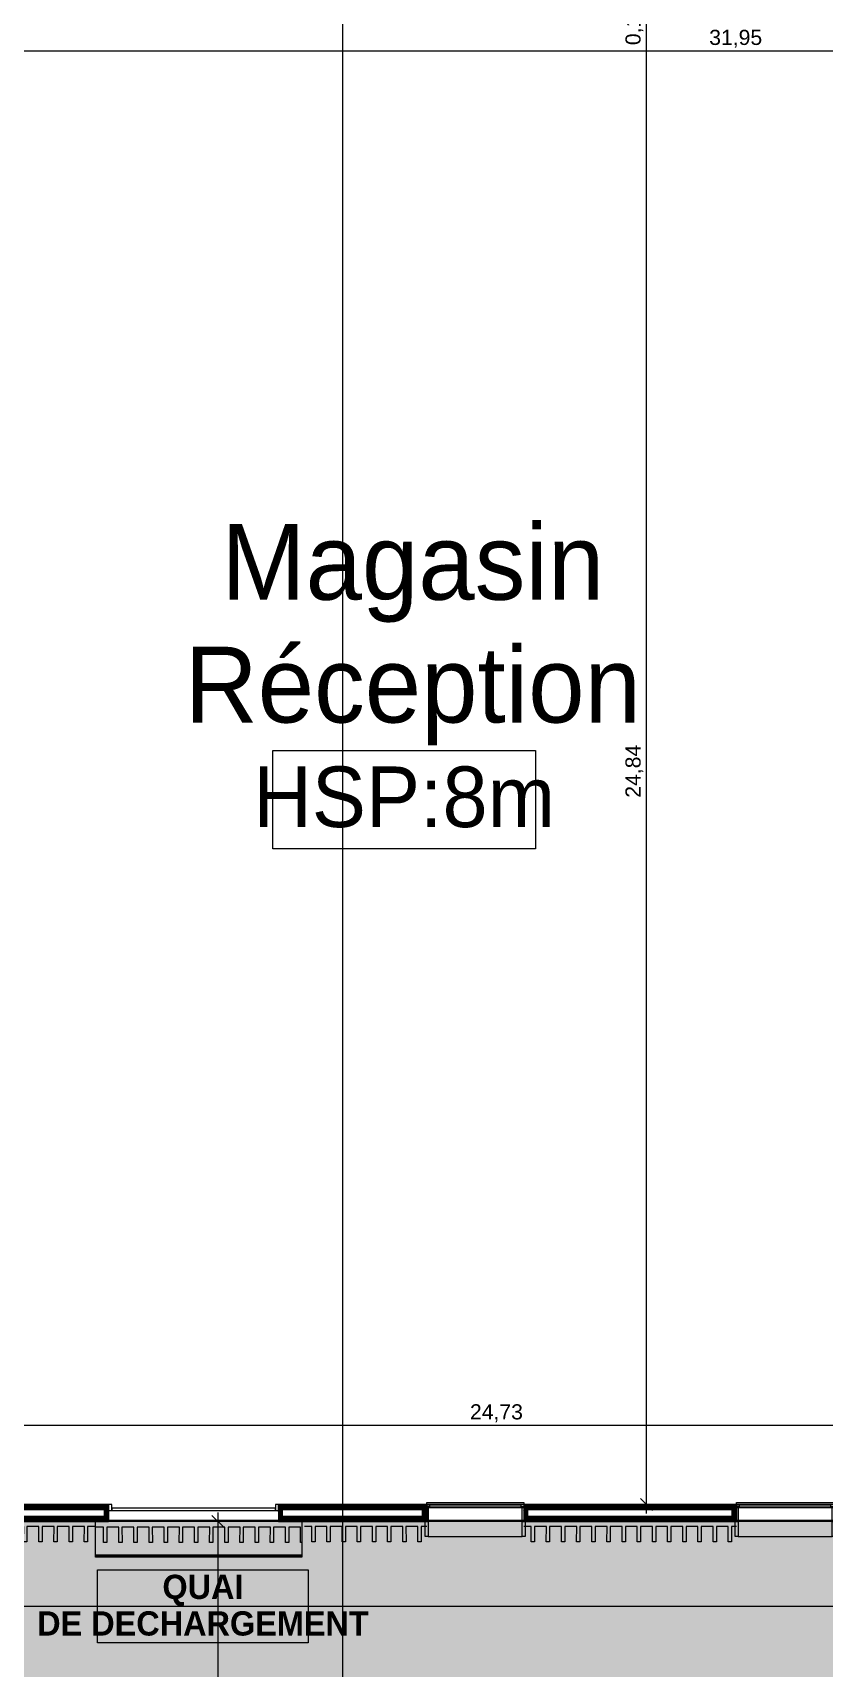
# Model space of a CAD drawing. Header units: millimetres. Extents: x -284281 to 1648660, y -821378 to -151356.
# Drawn here: x 167533 to 180588, y -261833 to -234850 of the extents above; entities that cross this region are included whole.
import ezdxf

# ---------------------------------------------------------------- set-up
doc = ezdxf.new("R2010")
doc.units = ezdxf.units.MM
doc.header["$MEASUREMENT"] = 0
doc.set_wipeout_variables(frame=1)
doc.linetypes.add('Traits', pattern=[282.222223, 141.111112, -141.111112])
doc.linetypes.add('Wipeout_Contour', pattern=[1000, 0, -1000])
for name, color, linetype in [('Cotations - 1_100', 7, 'Continuous'), ('Fenêtres ARCHICAD', 7, 'Continuous'), ('Hachure', 7, 'Continuous'), ('Marques - Coupes', 7, 'Continuous'), ('Nouveau_0', 7, 'Continuous'), ('Portes ARCHICAD', 7, 'Continuous'), ('Sols_ Dalles', 7, 'Continuous')]:
    doc.layers.add(name, color=color, linetype=linetype)
doc.styles.add('STYLE_GENERE_1', font='AGENCYR.TTF')
doc.styles.add('STYLE_GENERE_2', font='arial.ttf')
doc.styles.add('STYLE_GENERE_4', font='AGENCYB.TTF')
doc.dimstyles.new('STYLE_GENERE__1', dxfattribs={"dimtxt": 250, "dimasz": 190, "dimexe": 0.18, "dimexo": 0.0625, "dimgap": 0, "dimtad": 1, "dimtih": 1, "dimtoh": 1, "dimlfac": 0.001, "dimzin": 0, "dimdsep": 46, "dimtxsty": 'STYLE_GENERE_2', "dimblk": 'ARROWHEAD_6', "dimblk1": 'ARROWHEAD_6', "dimblk2": 'ARROWHEAD_6', "dimcen": 0.09, "dimse1": 1, "dimse2": 1, "dimclrd": 7, "dimclre": 7, "dimclrt": 7, "dimazin": 0, "dimtfac": 1, "dimtdec": 4, "dimtmove": 0, "dimatfit": 3, "dimfxl": 1, "dimtolj": 1, "dimtzin": 0, "dimarcsym": 0})
doc.dimstyles.new('STYLE_GENERE__2', dxfattribs={"dimtxt": 250, "dimasz": 190, "dimexe": 0.18, "dimexo": 0.0625, "dimgap": 0, "dimtad": 1, "dimlfac": 0.001, "dimzin": 0, "dimdsep": 46, "dimtxsty": 'STYLE_GENERE_2', "dimblk": 'ARROWHEAD_6', "dimblk1": 'ARROWHEAD_6', "dimblk2": 'ARROWHEAD_6', "dimcen": 0.09, "dimse1": 1, "dimse2": 1, "dimclrd": 7, "dimclre": 7, "dimclrt": 7, "dimazin": 0, "dimtfac": 1, "dimtdec": 4, "dimtmove": 0, "dimatfit": 3, "dimfxl": 1, "dimtolj": 1, "dimtzin": 0, "dimarcsym": 0})
pattern_1 = [(45, (0, 175), (-55.68466, 55.68466), [0, -52.5, 0, -78.75]), (110, (175, 175), (74.000794, 26.934086), [0, -38.5, 0, -66.5])]
pattern_2 = [(45, (0, 0), (-7.0710678, 7.0710678), [])]

# ---------------------------------------------------------------- blocks, each defined once
blk = doc.blocks.new('Fenêtre 25_2')
at = {"layer": 'Fenêtres ARCHICAD', "color": 7, "linetype": 'Continuous', "lineweight": 5}
for p, q in [((-775, 480), (-825, 480)), ((-825, 480), (-825, 230)), ((-775, 480), (775, 480)), ((-775, 230), (-775, 480)), ((825, 480), (775, 480)), ((775, 480), (775, 230)), ((825, 230), (825, 480)), ((-825, 230), (-775, 230)), ((-825, 230), (-800, 230)), ((-825, 230), (-800, 230)), ((-775, 230), (-800, 230)), ((-800, 230), (-800, 0)), ((-800, 215), (-800, 230)), ((-800, 215), (-800, 230)), ((-800, 145), (-800, 215)), ((-800, 145), (-800, 215)), ((-800, 145), (-800, 215)), ((-800, 145), (-800, 215)), ((-800, 0), (-775, 0)), ((-775, 0), (-775, 230)), ((800, 230), (775, 230)), ((775, 230), (775, 0)), ((775, 230), (825, 230)), ((775, 0), (800, 0)), ((800, 0), (800, 230)), ((800, 215), (800, 230)), ((800, 215), (800, 230)), ((800, 230), (825, 230)), ((800, 230), (825, 230)), ((800, 145), (800, 215)), ((800, 145), (800, 215)), ((800, 145), (800, 215)), ((800, 145), (800, 215)), ((-800, -20), (800, -20)), ((-800, -50), (-800, -83)), ((-800, -83), (800, -83)), ((800, -83), (800, -50))]:
    blk.add_line(p, q, dxfattribs=at)
at = {"layer": 'Fenêtres ARCHICAD', "color": 7, "linetype": 'Traits', "lineweight": 5}
blk.add_line((-800, -50), (800, -50), dxfattribs=at)
at = {"color": 254, "linetype": 'Wipeout_Contour', "lineweight": 0, "ltscale": 3003.33026}
blk.add_wipeout([(-750, 0), (-750, -50), (750, -50), (750, 0)], dxfattribs=at).dxf.layer = 'Fenêtres ARCHICAD'
at = {"layer": 'Fenêtres ARCHICAD', "color": 7, "linetype": 'Continuous', "lineweight": 5}
for p, q in [((-800, 35), (-800, 145)), ((-800, 35), (-800, 145)), ((-800, 35), (-800, 145)), ((-800, 35), (-800, 145)), ((-800, 0), (-800, 35)), ((-800, 0), (-800, 35)), ((-800, 0), (-750, 0)), ((-800, -35), (-800, 0)), ((-800, -35), (-800, 0)), ((-750, 0), (-750, -50)), ((-750, 0), (750, 0)), ((750, -50), (750, 0)), ((750, 0), (800, 0)), ((800, 35), (800, 145)), ((800, 35), (800, 145)), ((800, 35), (800, 145)), ((800, 35), (800, 145)), ((800, 0), (800, 35)), ((800, 0), (800, 35)), ((800, -35), (800, 0)), ((800, -35), (800, 0)), ((-800, -50), (-800, -35)), ((-800, -50), (-800, -35)), ((-750, -50), (-800, -50)), ((-750, -25), (750, -25)), ((750, -50), (-750, -50)), ((800, -50), (750, -50)), ((800, -50), (800, -35)), ((800, -50), (800, -35))]:
    blk.add_line(p, q, dxfattribs=at)
blk = doc.blocks.new('Porte garage coulissante verticale 25_2')
at = {"layer": 'Portes ARCHICAD', "color": 7, "linetype": 'Continuous', "lineweight": 5}
for p, q in [((-1400, 165), (-1400, 180)), ((-1400, 95), (-1400, 165)), ((-1400, 95), (-1400, 165)), ((-1400, 0), (-1400, 95)), ((-1400, 0), (-1400, 95)), ((-1350, 0), (-1400, 0)), ((-1400, 0), (-1400, -100)), ((-1400, -15), (-1400, 0)), ((-1400, -15), (-1400, 0)), ((-1400, -15), (-1400, 0)), ((-1400, -15), (-1400, 0)), ((1350, 0), (-1350, 0)), ((-1350, 0), (-1350, -40)), ((-1350, -100), (-1350, 0)), ((1350, -40), (1350, 0)), ((1400, 0), (1350, 0)), ((1350, 0), (1350, -100)), ((1400, 165), (1400, 180)), ((1400, 95), (1400, 165)), ((1400, 95), (1400, 165)), ((1400, 0), (1400, 95)), ((1400, 0), (1400, 95)), ((1400, -100), (1400, 0)), ((1400, -15), (1400, 0)), ((1400, -15), (1400, 0)), ((1400, -15), (1400, 0)), ((1400, -15), (1400, 0)), ((-1400, -85), (-1400, -15)), ((-1400, -85), (-1400, -15)), ((-1400, -100), (-1400, -85)), ((-1400, -100), (-1400, -85)), ((-1400, -100), (-1350, -100)), ((-1350, -40), (1350, -40)), ((1350, -100), (1400, -100)), ((1400, -85), (1400, -15)), ((1400, -85), (1400, -15)), ((1400, -100), (1400, -85)), ((1400, -100), (1400, -85))]:
    blk.add_line(p, q, dxfattribs=at)
blk = doc.blocks.new('Mur_13_1', base_point=(195375, -259411))
at = {"color": 254, "linetype": 'Wipeout_Contour', "lineweight": 0, "ltscale": 1231557.934565871}
blk.add_wipeout([(162876, -259396), (162876, -259411), (168785, -259411), (168785, -259396)], dxfattribs=at)
at = {"color": 254, "linetype": 'Wipeout_Contour', "lineweight": 0, "ltscale": 1246779.550837583}
blk.add_wipeout([(174031, -259396), (171585, -259396), (171585, -259411), (174031, -259411)], dxfattribs=at)
at = {"color": 254, "linetype": 'Wipeout_Contour', "lineweight": 0, "ltscale": 1257031.139205151}
blk.add_wipeout([(175631, -259396), (175631, -259411), (179141, -259411), (179141, -259396)], dxfattribs=at)
at = {"linetype": 'Continuous', "lineweight": 5, "true_color": 0x5f5f5f}
h = blk.add_hatch(dxfattribs=at)
h.set_pattern_fill('ENDUIT_0001', color=251, style=0, pattern_type=2)
h.set_pattern_definition(pattern_1)
h.paths.add_polyline_path([(162876, -259396), (162876, -259411), (168785, -259411), (168785, -259396)])
h = blk.add_hatch(dxfattribs=at)
h.set_pattern_fill('ENDUIT_0001', color=251, style=0, pattern_type=2)
h.set_pattern_definition(pattern_1)
h.paths.add_polyline_path([(174031, -259396), (171585, -259396), (171585, -259411), (174031, -259411)])
h = blk.add_hatch(dxfattribs=at)
h.set_pattern_fill('ENDUIT_0001', color=251, style=0, pattern_type=2)
h.set_pattern_definition(pattern_1)
h.paths.add_polyline_path([(175631, -259396), (175631, -259411), (179141, -259411), (179141, -259396)])
at = {"color": 254, "linetype": 'Wipeout_Contour', "lineweight": 0, "ltscale": 1231451.001351217}
blk.add_wipeout([(162946, -259396), (168785, -259396), (168715, -259326), (162946, -259326)], dxfattribs=at)
at = {"color": 254, "linetype": 'Wipeout_Contour', "lineweight": 0, "ltscale": 1246637.706917861}
blk.add_wipeout([(171585, -259396), (174031, -259396), (173961, -259326), (171655, -259326)], dxfattribs=at)
at = {"color": 254, "linetype": 'Wipeout_Contour', "lineweight": 0, "ltscale": 1256890.295506368}
blk.add_wipeout([(175631, -259396), (179141, -259396), (179071, -259326), (175701, -259326)], dxfattribs=at)
at = {"linetype": 'Continuous', "lineweight": 5, "true_color": 0x5f5f5f}
h = blk.add_hatch(dxfattribs=at)
h.set_pattern_fill('BRIQUES_TERRE_CUITE__INT_97', color=251, style=0, pattern_type=2)
h.set_pattern_definition(pattern_2)
h.paths.add_polyline_path([(162946, -259396), (168785, -259396), (168715, -259326), (162946, -259326)])
h = blk.add_hatch(dxfattribs=at)
h.set_pattern_fill('BRIQUES_TERRE_CUITE__INT_97', color=251, style=0, pattern_type=2)
h.set_pattern_definition(pattern_2)
h.paths.add_polyline_path([(171585, -259396), (174031, -259396), (173961, -259326), (171655, -259326)])
h = blk.add_hatch(dxfattribs=at)
h.set_pattern_fill('BRIQUES_TERRE_CUITE__INT_97', color=251, style=0, pattern_type=2)
h.set_pattern_definition(pattern_2)
h.paths.add_polyline_path([(175631, -259396), (179141, -259396), (179071, -259326), (175701, -259326)])
at = {"color": 254, "linetype": 'Wipeout_Contour', "lineweight": 0, "ltscale": 1231226.633789323}
blk.add_wipeout([(163056, -259216), (163056, -259326), (168715, -259326), (168715, -259216)], dxfattribs=at)
at = {"color": 254, "linetype": 'Wipeout_Contour', "lineweight": 0, "ltscale": 1246337.766211323}
blk.add_wipeout([(171655, -259326), (173961, -259326), (173961, -259216), (171655, -259216)], dxfattribs=at)
at = {"color": 254, "linetype": 'Wipeout_Contour', "lineweight": 0, "ltscale": 1256592.644834051}
blk.add_wipeout([(175701, -259216), (175701, -259326), (179071, -259326), (179071, -259216)], dxfattribs=at)
at = {"color": 254, "linetype": 'Wipeout_Contour', "lineweight": 0, "ltscale": 1230947.173164902}
blk.add_wipeout([(163141, -259146), (168785, -259146), (168785, -259131), (163141, -259131)], dxfattribs=at)
at = {"color": 254, "linetype": 'Wipeout_Contour', "lineweight": 0, "ltscale": 1245897.517341471}
blk.add_wipeout([(174031, -259131), (171585, -259131), (171585, -259146), (174031, -259146)], dxfattribs=at)
at = {"color": 254, "linetype": 'Wipeout_Contour', "lineweight": 0, "ltscale": 1256156.29921062}
blk.add_wipeout([(175631, -259131), (175631, -259146), (179141, -259146), (179141, -259131)], dxfattribs=at)
at = {"linetype": 'Continuous', "lineweight": 5, "true_color": 0x5f5f5f}
h = blk.add_hatch(dxfattribs=at)
h.set_pattern_fill('ENDUIT_0001', color=251, style=0, pattern_type=2)
h.set_pattern_definition(pattern_1)
h.paths.add_polyline_path([(163141, -259146), (168785, -259146), (168785, -259131), (163141, -259131)])
h = blk.add_hatch(dxfattribs=at)
h.set_pattern_fill('ENDUIT_0001', color=251, style=0, pattern_type=2)
h.set_pattern_definition(pattern_1)
h.paths.add_polyline_path([(174031, -259131), (171585, -259131), (171585, -259146), (174031, -259146)])
h = blk.add_hatch(dxfattribs=at)
h.set_pattern_fill('ENDUIT_0001', color=251, style=0, pattern_type=2)
h.set_pattern_definition(pattern_1)
h.paths.add_polyline_path([(175631, -259131), (175631, -259146), (179141, -259146), (179141, -259131)])
at = {"color": 254, "linetype": 'Wipeout_Contour', "lineweight": 0, "ltscale": 1231074.354789256}
blk.add_wipeout([(163126, -259146), (163126, -259216), (168785, -259216), (168785, -259146)], dxfattribs=at)
at = {"color": 254, "linetype": 'Wipeout_Contour', "lineweight": 0, "ltscale": 1246038.959184866}
blk.add_wipeout([(171585, -259216), (174031, -259216), (174031, -259146), (171585, -259146)], dxfattribs=at)
at = {"color": 254, "linetype": 'Wipeout_Contour', "lineweight": 0, "ltscale": 1256296.586713704}
blk.add_wipeout([(175631, -259146), (175631, -259216), (179141, -259216), (179141, -259146)], dxfattribs=at)
at = {"linetype": 'Continuous', "lineweight": 5, "true_color": 0x5f5f5f}
h = blk.add_hatch(dxfattribs=at)
h.set_pattern_fill('BRIQUES_TERRE_CUITE__INT_97', color=251, style=0, pattern_type=2)
h.set_pattern_definition(pattern_2)
h.paths.add_polyline_path([(163126, -259146), (163126, -259216), (168785, -259216), (168785, -259146)])
h = blk.add_hatch(dxfattribs=at)
h.set_pattern_fill('BRIQUES_TERRE_CUITE__INT_97', color=251, style=0, pattern_type=2)
h.set_pattern_definition(pattern_2)
h.paths.add_polyline_path([(171585, -259216), (174031, -259216), (174031, -259146), (171585, -259146)])
h = blk.add_hatch(dxfattribs=at)
h.set_pattern_fill('BRIQUES_TERRE_CUITE__INT_97', color=251, style=0, pattern_type=2)
h.set_pattern_definition(pattern_2)
h.paths.add_polyline_path([(175631, -259146), (175631, -259216), (179141, -259216), (179141, -259146)])
at = {"color": 254, "linetype": 'Wipeout_Contour', "lineweight": 0, "ltscale": 1237461.782147971}
blk.add_wipeout([(168715, -259326), (168785, -259396), (168785, -259216), (168715, -259216)], dxfattribs=at)
at = {"color": 254, "linetype": 'Wipeout_Contour', "lineweight": 0, "ltscale": 1243761.036108202}
blk.add_wipeout([(171655, -259326), (171655, -259216), (171585, -259216), (171585, -259396)], dxfattribs=at)
at = {"color": 254, "linetype": 'Wipeout_Contour', "lineweight": 0, "ltscale": 1249031.088895151}
blk.add_wipeout([(173961, -259326), (174031, -259396), (174031, -259216), (173961, -259216)], dxfattribs=at)
at = {"color": 254, "linetype": 'Wipeout_Contour', "lineweight": 0, "ltscale": 1252765.603065271}
blk.add_wipeout([(175701, -259326), (175701, -259216), (175631, -259216), (175631, -259396)], dxfattribs=at)
at = {"color": 254, "linetype": 'Wipeout_Contour', "lineweight": 0, "ltscale": 1260535.63751635}
blk.add_wipeout([(179071, -259326), (179141, -259396), (179141, -259216), (179071, -259216)], dxfattribs=at)
at = {"linetype": 'Continuous', "lineweight": 5, "true_color": 0x5f5f5f}
h = blk.add_hatch(dxfattribs=at)
h.set_pattern_fill('BRIQUES_TERRE_CUITE__INT_97', color=251, style=0, pattern_type=2)
h.set_pattern_definition(pattern_2)
h.paths.add_polyline_path([(168715, -259326), (168785, -259396), (168785, -259216), (168715, -259216)])
h = blk.add_hatch(dxfattribs=at)
h.set_pattern_fill('BRIQUES_TERRE_CUITE__INT_97', color=251, style=0, pattern_type=2)
h.set_pattern_definition(pattern_2)
h.paths.add_polyline_path([(171655, -259326), (171655, -259216), (171585, -259216), (171585, -259396)])
h = blk.add_hatch(dxfattribs=at)
h.set_pattern_fill('BRIQUES_TERRE_CUITE__INT_97', color=251, style=0, pattern_type=2)
h.set_pattern_definition(pattern_2)
h.paths.add_polyline_path([(173961, -259326), (174031, -259396), (174031, -259216), (173961, -259216)])
h = blk.add_hatch(dxfattribs=at)
h.set_pattern_fill('BRIQUES_TERRE_CUITE__INT_97', color=251, style=0, pattern_type=2)
h.set_pattern_definition(pattern_2)
h.paths.add_polyline_path([(175701, -259326), (175701, -259216), (175631, -259216), (175631, -259396)])
h = blk.add_hatch(dxfattribs=at)
h.set_pattern_fill('BRIQUES_TERRE_CUITE__INT_97', color=251, style=0, pattern_type=2)
h.set_pattern_definition(pattern_2)
h.paths.add_polyline_path([(179071, -259326), (179141, -259396), (179141, -259216), (179071, -259216)])
at = {"color": 7, "linetype": 'Continuous', "lineweight": 5}
for p, q in [((168785, -259146), (163126, -259146)), ((163126, -259216), (168715, -259216)), ((168715, -259326), (168715, -259216)), ((168785, -259131), (168785, -259146)), ((168785, -259146), (168785, -259216)), ((168785, -259216), (168785, -259231)), ((168785, -259216), (168785, -259231)), ((168785, -259231), (168785, -259326)), ((168785, -259231), (168785, -259326)), ((171585, -259131), (171585, -259146)), ((174031, -259146), (171585, -259146)), ((171585, -259146), (171585, -259216)), ((171585, -259216), (171585, -259231)), ((171585, -259216), (171585, -259231)), ((171585, -259231), (171585, -259326)), ((171585, -259231), (171585, -259326)), ((171655, -259216), (173961, -259216)), ((171655, -259326), (171655, -259216)), ((173961, -259326), (173961, -259216)), ((174031, -259131), (174031, -259146)), ((174031, -259146), (174031, -259181)), ((174031, -259181), (174031, -259216)), ((174031, -259216), (174031, -259326)), ((174031, -259216), (174031, -259326)), ((175631, -259131), (175631, -259146)), ((179141, -259146), (175631, -259146)), ((175631, -259146), (175631, -259181)), ((175631, -259181), (175631, -259216)), ((175631, -259216), (175631, -259326)), ((175631, -259216), (175631, -259326)), ((175701, -259216), (179071, -259216)), ((175701, -259326), (175701, -259216)), ((179071, -259326), (179071, -259216)), ((179141, -259131), (179141, -259146)), ((179141, -259146), (179141, -259181)), ((179141, -259181), (179141, -259216)), ((179141, -259216), (179141, -259326)), ((179141, -259216), (179141, -259326)), ((162946, -259396), (168785, -259396)), ((163056, -259326), (168715, -259326)), ((168785, -259326), (168785, -259396)), ((168785, -259326), (168785, -259396)), ((168785, -259396), (168785, -259411)), ((171585, -259326), (171585, -259396)), ((171585, -259326), (171585, -259396)), ((171585, -259396), (174031, -259396)), ((171585, -259396), (171585, -259411)), ((171655, -259326), (173961, -259326)), ((174006, -259411), (174031, -259411)), ((174031, -259326), (174031, -259396)), ((174031, -259326), (174031, -259396)), ((174031, -259396), (174031, -259411)), ((175631, -259326), (175631, -259396)), ((175631, -259326), (175631, -259396)), ((175631, -259396), (179141, -259396)), ((175631, -259396), (175631, -259411)), ((175631, -259411), (175656, -259411)), ((175701, -259326), (179071, -259326)), ((179116, -259411), (179141, -259411)), ((179141, -259326), (179141, -259396)), ((179141, -259326), (179141, -259396)), ((179141, -259396), (179141, -259411))]:
    blk.add_line(p, q, dxfattribs=at)
at = {"color": 7, "linetype": 'Continuous', "lineweight": 5, "flags": 128}
for points in [[(168785, -259131), (163141, -259131)], [(174031, -259131), (171585, -259131)], [(179141, -259131), (175631, -259131)], [(162861, -259411), (168785, -259411)], [(171585, -259411), (174031, -259411)], [(175631, -259411), (179141, -259411)]]:
    blk.add_lwpolyline(points, dxfattribs=at)
at = {"layer": 'Portes ARCHICAD', "color": 7, "linetype": 'Continuous', "lineweight": 5, "zscale": 1000, "rotation": 179.9999999999997}
blk.add_blockref('Porte garage coulissante verticale 25_2', (170185, -259231), dxfattribs=at)
at = {"layer": 'Fenêtres ARCHICAD', "color": 7, "linetype": 'Continuous', "lineweight": 5, "xscale": -1, "zscale": 1000, "rotation": 179.9999999999997}
for p in [(174831, -259181), (179941, -259181)]:
    blk.add_blockref('Fenêtre 25_2', p, dxfattribs=at)
blk = doc.blocks.new('Loading-Equipment_Dock-shelters_NORSUD_Retractible-Gate')
at = {"color": 251, "linetype": 'Continuous', "lineweight": 5, "true_color": 0x5f5f5f, "flags": 128}
for points in [[(-1636.016, -30.00005), (-1635, -30.00005), (1635, -30.00005), (1636.016, -30.00005), (1641.756, -30.00005), (1647.626, -30.00005), (1653.553, -30.00005), (1659.454, -30.00005), (1665.239, -30.00005), (1670.814, -30.00005), (1676.084, -30.00005), (1680.962, -30.00005), (1685.37, -30.00005), (1689.244, -30.00005), (1692.538, -30.00005), (1695.224, -30.00005), (1697.296, -30.00005), (1698.762, -30.00005), (1699.648, -30.00005), (1700, -30.00005), (1699.992, 0), (1699.648, 0), (1698.762, 0), (1697.296, 0), (1695.224, 0), (1692.538, 0), (1689.244, 0), (1685.37, 0), (1680.962, 0), (1676.084, 0), (1670.814, 0), (1665.239, 0), (1659.454, 0), (1653.553, 0), (1647.626, 0), (1641.756, 0), (1636.016, 0), (1635, 0), (-1635, 0), (-1636.016, 0), (-1641.756, 0), (-1647.626, 0), (-1653.553, 0), (-1659.454, 0), (-1665.24, 0), (-1670.814, 0), (-1676.084, 0), (-1680.962, 0), (-1685.37, 0), (-1689.244, 0), (-1692.538, 0), (-1695.224, 0), (-1697.296, 0), (-1698.762, 0), (-1699.648, 0), (-1700, 0), (-1699.992, -30.00005), (-1699.648, -30.00005), (-1698.762, -30.00005), (-1697.296, -30.00005), (-1695.224, -30.00005), (-1692.538, -30.00005), (-1689.244, -30.00005), (-1685.37, -30.00005), (-1680.962, -30.00005), (-1676.084, -30.00005), (-1670.814, -30.00005), (-1665.24, -30.00005), (-1659.454, -30.00005), (-1653.553, -30.00005), (-1647.626, -30.00005), (-1641.756, -30.00005)], [(-1700, -596.3749), (1700, -596.3749), (1700, -33.00335), (-1700, -33.00335)]]:
    blk.add_lwpolyline(points, close=True, dxfattribs=at)
blk = doc.blocks.new('Tôle profilée 25_37')
at = {"color": 7, "linetype": 'Continuous', "lineweight": 5}
for p, q in [((0, 3510.3), (0, 3426.5)), ((-250, 3427.5), (-250, 3400)), ((0, 3426.5), (-250, 3427.5)), ((-250, 3400), (-250, 3372.5)), ((-250, 3372.5), (0, 3373.5)), ((0, 3373.5), (0, 3176.5)), ((-250, 3177.5), (-250, 3150)), ((0, 3176.5), (-250, 3177.5)), ((-250, 3150), (-250, 3122.5)), ((-250, 3122.5), (0, 3123.5)), ((0, 3123.5), (0, 2926.5)), ((-250, 2927.5), (-250, 2900)), ((0, 2926.5), (-250, 2927.5)), ((-250, 2900), (-250, 2872.5)), ((-250, 2872.5), (0, 2873.5)), ((0, 2873.5), (0, 2676.5)), ((-250, 2677.5), (-250, 2650)), ((0, 2676.5), (-250, 2677.5)), ((-250, 2650), (-250, 2622.5)), ((-250, 2622.5), (0, 2623.5)), ((0, 2623.5), (0, 2426.5)), ((-250, 2427.5), (-250, 2400)), ((0, 2426.5), (-250, 2427.5)), ((-250, 2400), (-250, 2372.5)), ((-250, 2372.5), (0, 2373.5)), ((-250, 2177.5), (-250, 2150)), ((0, 2176.5), (-250, 2177.5)), ((0, 2373.5), (0, 2176.5)), ((-250, 2150), (-250, 2122.5)), ((-250, 2122.5), (0, 2123.5)), ((-250, 1927.5), (-250, 1900)), ((0, 1926.5), (-250, 1927.5)), ((-250, 1900), (-250, 1872.5)), ((0, 2123.5), (0, 1926.5)), ((-250, 1872.5), (0, 1873.5)), ((-250, 1677.5), (-250, 1650)), ((0, 1676.5), (-250, 1677.5)), ((-250, 1650), (-250, 1622.5)), ((-250, 1622.5), (0, 1623.5)), ((0, 1873.5), (0, 1676.5)), ((0, 1623.5), (0, 1426.5)), ((-250, 1427.5), (-250, 1400)), ((0, 1426.5), (-250, 1427.5)), ((-250, 1400), (-250, 1372.5)), ((-250, 1372.5), (0, 1373.5)), ((0, 1373.5), (0, 1176.5)), ((-250, 1177.5), (-250, 1150)), ((0, 1176.5), (-250, 1177.5)), ((-250, 1150), (-250, 1122.5)), ((-250, 1122.5), (0, 1123.5)), ((0, 1123.5), (0, 926.5)), ((-250, 927.5), (-250, 900)), ((0, 926.5), (-250, 927.5)), ((-250, 900), (-250, 872.5)), ((-250, 872.5), (0, 873.5)), ((0, 873.5), (0, 676.5)), ((-250, 677.5), (-250, 650)), ((0, 676.5), (-250, 677.5)), ((-250, 650), (-250, 622.5)), ((-250, 622.5), (0, 623.5)), ((0, 623.5), (0, 426.5)), ((-250, 427.5), (-250, 400)), ((0, 426.5), (-250, 427.5)), ((-250, 400), (-250, 372.5)), ((-250, 372.5), (0, 373.5)), ((0, 373.5), (0, 176.5)), ((-250, 177.5), (-250, 150)), ((0, 176.5), (-250, 177.5)), ((-250, 150), (-250, 122.5)), ((-250, 122.5), (0, 123.5)), ((0, 123.5), (0, 0))]:
    blk.add_line(p, q, dxfattribs=at)
blk = doc.blocks.new('Tôle profilée 25_44')
at = {"color": 7, "linetype": 'Continuous', "lineweight": 5}
for p, q in [((-250, 3401.4), (-250, 3400)), ((-250, 3400), (-250, 3372.5)), ((-250, 3372.5), (0, 3373.5)), ((0, 3373.5), (0, 3176.5)), ((-250, 3177.5), (-250, 3150)), ((0, 3176.5), (-250, 3177.5)), ((-250, 3150), (-250, 3122.5)), ((-250, 3122.5), (0, 3123.5)), ((0, 3123.5), (0, 2926.5)), ((-250, 2927.5), (-250, 2900)), ((0, 2926.5), (-250, 2927.5)), ((-250, 2900), (-250, 2872.5)), ((-250, 2872.5), (0, 2873.5)), ((0, 2873.5), (0, 2676.5)), ((-250, 2677.5), (-250, 2650)), ((0, 2676.5), (-250, 2677.5)), ((-250, 2650), (-250, 2622.5)), ((-250, 2622.5), (0, 2623.5)), ((0, 2623.5), (0, 2426.5)), ((-250, 2427.5), (-250, 2400)), ((0, 2426.5), (-250, 2427.5)), ((-250, 2400), (-250, 2372.5)), ((-250, 2372.5), (0, 2373.5)), ((-250, 2177.5), (-250, 2150)), ((0, 2176.5), (-250, 2177.5)), ((0, 2373.5), (0, 2176.5)), ((-250, 2150), (-250, 2122.5)), ((-250, 2122.5), (0, 2123.5)), ((-250, 1927.5), (-250, 1900)), ((0, 1926.5), (-250, 1927.5)), ((-250, 1900), (-250, 1872.5)), ((0, 2123.5), (0, 1926.5)), ((-250, 1872.5), (0, 1873.5)), ((-250, 1677.5), (-250, 1650)), ((0, 1676.5), (-250, 1677.5)), ((-250, 1650), (-250, 1622.5)), ((-250, 1622.5), (0, 1623.5)), ((0, 1873.5), (0, 1676.5)), ((0, 1623.5), (0, 1426.5)), ((-250, 1427.5), (-250, 1400)), ((0, 1426.5), (-250, 1427.5)), ((-250, 1400), (-250, 1372.5)), ((-250, 1372.5), (0, 1373.5)), ((0, 1373.5), (0, 1176.5)), ((-250, 1177.5), (-250, 1150)), ((0, 1176.5), (-250, 1177.5)), ((-250, 1150), (-250, 1122.5)), ((-250, 1122.5), (0, 1123.5)), ((0, 1123.5), (0, 926.5)), ((-250, 927.5), (-250, 900)), ((0, 926.5), (-250, 927.5)), ((-250, 900), (-250, 872.5)), ((-250, 872.5), (0, 873.5)), ((0, 873.5), (0, 676.5)), ((-250, 677.5), (-250, 650)), ((0, 676.5), (-250, 677.5)), ((-250, 650), (-250, 622.5)), ((-250, 622.5), (0, 623.5)), ((0, 623.5), (0, 426.5)), ((-250, 427.5), (-250, 400)), ((0, 426.5), (-250, 427.5)), ((-250, 400), (-250, 372.5)), ((-250, 372.5), (0, 373.5)), ((0, 373.5), (0, 176.5)), ((-250, 177.5), (-250, 150)), ((0, 176.5), (-250, 177.5)), ((-250, 150), (-250, 122.5)), ((-250, 122.5), (0, 123.5)), ((0, 123.5), (0, 0))]:
    blk.add_line(p, q, dxfattribs=at)
blk = doc.blocks.new('Tôle profilée 25_51')
at = {"color": 7, "linetype": 'Continuous', "lineweight": 5}
for p, q in [((-250, 5677.5), (-250, 5650)), ((0, 5676.5), (-250, 5677.5)), ((0, 5808.8), (0, 5676.5)), ((-250, 5650), (-250, 5622.5)), ((-250, 5622.5), (0, 5623.5)), ((-250, 5427.5), (-250, 5400)), ((0, 5426.5), (-250, 5427.5)), ((-250, 5400), (-250, 5372.5)), ((0, 5623.5), (0, 5426.5)), ((-250, 5372.5), (0, 5373.5)), ((-250, 5177.5), (-250, 5150)), ((0, 5176.5), (-250, 5177.5)), ((-250, 5150), (-250, 5122.5)), ((0, 5373.5), (0, 5176.5)), ((-250, 5122.5), (0, 5123.5)), ((-250, 4927.5), (-250, 4900)), ((0, 4926.5), (-250, 4927.5)), ((-250, 4900), (-250, 4872.5)), ((-250, 4872.5), (0, 4873.5)), ((0, 5123.5), (0, 4926.5)), ((0, 4873.5), (0, 4676.5)), ((-250, 4677.5), (-250, 4650)), ((0, 4676.5), (-250, 4677.5)), ((-250, 4650), (-250, 4622.5)), ((-250, 4622.5), (0, 4623.5)), ((0, 4623.5), (0, 4426.5)), ((-250, 4427.5), (-250, 4400)), ((0, 4426.5), (-250, 4427.5)), ((-250, 4400), (-250, 4372.5)), ((-250, 4372.5), (0, 4373.5)), ((0, 4373.5), (0, 4176.5)), ((-250, 4177.5), (-250, 4150)), ((0, 4176.5), (-250, 4177.5)), ((-250, 4150), (-250, 4122.5)), ((-250, 4122.5), (0, 4123.5)), ((0, 4123.5), (0, 3926.5)), ((-250, 3927.5), (-250, 3900)), ((0, 3926.5), (-250, 3927.5)), ((-250, 3900), (-250, 3872.5)), ((-250, 3872.5), (0, 3873.5)), ((0, 3873.5), (0, 3676.5)), ((-250, 3677.5), (-250, 3650)), ((0, 3676.5), (-250, 3677.5)), ((-250, 3650), (-250, 3622.5)), ((-250, 3622.5), (0, 3623.5)), ((0, 3623.5), (0, 3426.5)), ((-250, 3427.5), (-250, 3400)), ((0, 3426.5), (-250, 3427.5)), ((-250, 3400), (-250, 3372.5)), ((-250, 3372.5), (0, 3373.5)), ((0, 3373.5), (0, 3176.5)), ((-250, 3177.5), (-250, 3150)), ((0, 3176.5), (-250, 3177.5)), ((-250, 3150), (-250, 3122.5)), ((-250, 3122.5), (0, 3123.5)), ((0, 3123.5), (0, 2926.5)), ((-250, 2927.5), (-250, 2900)), ((0, 2926.5), (-250, 2927.5)), ((-250, 2900), (-250, 2872.5)), ((-250, 2872.5), (0, 2873.5)), ((0, 2873.5), (0, 2676.5)), ((-250, 2677.5), (-250, 2650)), ((0, 2676.5), (-250, 2677.5)), ((-250, 2650), (-250, 2622.5)), ((-250, 2622.5), (0, 2623.5)), ((0, 2623.5), (0, 2426.5)), ((-250, 2427.5), (-250, 2400)), ((0, 2426.5), (-250, 2427.5)), ((-250, 2400), (-250, 2372.5)), ((-250, 2372.5), (0, 2373.5)), ((-250, 2177.5), (-250, 2150)), ((0, 2176.5), (-250, 2177.5)), ((0, 2373.5), (0, 2176.5)), ((-250, 2150), (-250, 2122.5)), ((-250, 2122.5), (0, 2123.5)), ((-250, 1927.5), (-250, 1900)), ((0, 1926.5), (-250, 1927.5)), ((-250, 1900), (-250, 1872.5)), ((0, 2123.5), (0, 1926.5)), ((-250, 1872.5), (0, 1873.5)), ((-250, 1677.5), (-250, 1650)), ((0, 1676.5), (-250, 1677.5)), ((-250, 1650), (-250, 1622.5)), ((-250, 1622.5), (0, 1623.5)), ((0, 1873.5), (0, 1676.5)), ((0, 1623.5), (0, 1426.5)), ((-250, 1427.5), (-250, 1400)), ((0, 1426.5), (-250, 1427.5)), ((-250, 1400), (-250, 1372.5)), ((-250, 1372.5), (0, 1373.5)), ((0, 1373.5), (0, 1176.5)), ((-250, 1177.5), (-250, 1150)), ((0, 1176.5), (-250, 1177.5)), ((-250, 1150), (-250, 1122.5)), ((-250, 1122.5), (0, 1123.5)), ((0, 1123.5), (0, 926.5)), ((-250, 927.5), (-250, 900)), ((0, 926.5), (-250, 927.5)), ((-250, 900), (-250, 872.5)), ((-250, 872.5), (0, 873.5)), ((0, 873.5), (0, 676.5)), ((-250, 677.5), (-250, 650)), ((0, 676.5), (-250, 677.5)), ((-250, 650), (-250, 622.5)), ((-250, 622.5), (0, 623.5)), ((0, 623.5), (0, 426.5)), ((-250, 427.5), (-250, 400)), ((0, 426.5), (-250, 427.5)), ((-250, 400), (-250, 372.5)), ((-250, 372.5), (0, 373.5)), ((0, 373.5), (0, 176.5)), ((-250, 177.5), (-250, 150)), ((0, 176.5), (-250, 177.5)), ((-250, 150), (-250, 122.5)), ((-250, 122.5), (0, 123.5)), ((0, 123.5), (0, 0))]:
    blk.add_line(p, q, dxfattribs=at)
blk = doc.blocks.new('Tôle profilée 25_59')
at = {"color": 7, "linetype": 'Continuous', "lineweight": 5}
for p, q in [((-250, 1927.5), (-250, 1900)), ((0, 1926.5), (-250, 1927.5)), ((-250, 1900), (-250, 1872.5)), ((0, 2018.4), (0, 1926.5)), ((-250, 1872.5), (0, 1873.5)), ((-250, 1677.5), (-250, 1650)), ((0, 1676.5), (-250, 1677.5)), ((-250, 1650), (-250, 1622.5)), ((-250, 1622.5), (0, 1623.5)), ((0, 1873.5), (0, 1676.5)), ((0, 1623.5), (0, 1426.5)), ((-250, 1427.5), (-250, 1400)), ((0, 1426.5), (-250, 1427.5)), ((-250, 1400), (-250, 1372.5)), ((-250, 1372.5), (0, 1373.5)), ((0, 1373.5), (0, 1176.5)), ((-250, 1177.5), (-250, 1150)), ((0, 1176.5), (-250, 1177.5)), ((-250, 1150), (-250, 1122.5)), ((-250, 1122.5), (0, 1123.5)), ((0, 1123.5), (0, 926.5)), ((-250, 927.5), (-250, 900)), ((0, 926.5), (-250, 927.5)), ((-250, 900), (-250, 872.5)), ((-250, 872.5), (0, 873.5)), ((0, 873.5), (0, 676.5)), ((-250, 677.5), (-250, 650)), ((0, 676.5), (-250, 677.5)), ((-250, 650), (-250, 622.5)), ((-250, 622.5), (0, 623.5)), ((0, 623.5), (0, 426.5)), ((-250, 427.5), (-250, 400)), ((0, 426.5), (-250, 427.5)), ((-250, 400), (-250, 372.5)), ((-250, 372.5), (0, 373.5)), ((0, 373.5), (0, 176.5)), ((-250, 177.5), (-250, 150)), ((0, 176.5), (-250, 177.5)), ((-250, 150), (-250, 122.5)), ((-250, 122.5), (0, 123.5)), ((0, 123.5), (0, 0))]:
    blk.add_line(p, q, dxfattribs=at)
blk = doc.blocks.new('*D502')
at = {"layer": 'Cotations - 1_100', "color": 7, "linetype": 'Continuous', "lineweight": 5, "transparency": 16777216}
for p, q in [((163141, -235337), (163141, -234962)), ((195095, -235337), (195095, -234962)), ((162991, -235149), (163141, -235149)), ((163241, -235049), (163041, -235249)), ((163141, -235149), (195095, -235149)), ((194995, -235249), (195195, -235049)), ((195095, -235149), (195245, -235149))]:
    blk.add_line(p, q, dxfattribs=at)
at = {"layer": 'Cotations - 1_100', "color": 7, "lineweight": 5, "transparency": 16777216, "insert": (178690, -235099), "char_height": 250, "attachment_point": 7, "style": 'STYLE_GENERE_2'}
blk.add_mtext('\\A1;{\\pql;\\fArial|b0|i0|c0|p38;31,95}', dxfattribs=at)
blk = doc.blocks.new('ARROWHEAD_6')
at = {"color": 0, "linetype": 'Continuous', "lineweight": 0}
for p, q in [((0, 0), (-1, 0)), ((-0.5, -0.5), (0.5, 0.5))]:
    blk.add_line(p, q, dxfattribs=at)
blk = doc.blocks.new('*D549')
at = {"layer": 'Cotations - 1_100', "color": 7, "linetype": 'Continuous', "lineweight": 5, "transparency": 16777216}
for p, q in [((170589, -259411), (170589, -259261)), ((170776, -259411), (170401, -259411)), ((170689, -259511), (170489, -259311)), ((170589, -271829), (170589, -259411)), ((170776, -271829), (170401, -271829)), ((170489, -271729), (170689, -271929)), ((170589, -271979), (170589, -271829))]:
    blk.add_line(p, q, dxfattribs=at)
at = {"layer": 'Cotations - 1_100', "color": 7, "lineweight": 5, "transparency": 16777216, "insert": (170539, -266047), "char_height": 250, "attachment_point": 7, "rotation": 90, "style": 'STYLE_GENERE_2'}
blk.add_mtext('\\A1;{\\pql;\\fArial|b0|i0|c0|p38;12,42}', dxfattribs=at)
blk = doc.blocks.new('*D556')
at = {"layer": 'Cotations - 1_100', "color": 7, "linetype": 'Continuous', "lineweight": 5, "transparency": 16777216}
for p, q in [((177755, -234391), (177555, -234191)), ((177842, -234291), (177467, -234291)), ((177655, -259131), (177655, -234291)), ((177555, -259031), (177755, -259231)), ((177842, -259131), (177467, -259131)), ((177655, -259281), (177655, -259131))]:
    blk.add_line(p, q, dxfattribs=at)
at = {"layer": 'Cotations - 1_100', "color": 7, "lineweight": 5, "transparency": 16777216, "char_height": 250, "attachment_point": 7, "rotation": 90, "style": 'STYLE_GENERE_2'}
for s, insert in [('\\A1;{\\pql;\\fArial|b0|i0|c0|p38;0,10}', (177605, -235056)), ('\\A1;{\\pql;\\fArial|b0|i0|c0|p38;24,84}', (177605, -247471))]:
    blk.add_mtext(s, dxfattribs=dict(at, insert=insert))
blk = doc.blocks.new('*D565')
at = {"layer": 'Cotations - 1_100', "color": 7, "linetype": 'Continuous', "lineweight": 5, "transparency": 16777216}
for p, q in [((163141, -258011), (163141, -257636)), ((187867, -258011), (187867, -257636)), ((162991, -257824), (163141, -257824)), ((163241, -257724), (163041, -257924)), ((163141, -257824), (187867, -257824)), ((187767, -257924), (187967, -257724))]:
    blk.add_line(p, q, dxfattribs=at)
at = {"layer": 'Cotations - 1_100', "color": 7, "lineweight": 5, "transparency": 16777216, "char_height": 250, "attachment_point": 7, "style": 'STYLE_GENERE_2'}
for s, insert in [('\\A1;{\\pql;\\fArial|b0|i0|c0|p38;24,73}', (174744, -257774)), ('\\A1;{\\pql;\\fArial|b0|i0|c0|p38;0,10}', (187102, -257774))]:
    blk.add_mtext(s, dxfattribs=dict(at, insert=insert))
blk = doc.blocks.new('Plan de coupe_1_1', base_point=(172644, -165306))
at = {"layer": 'Marques - Coupes', "color": 7, "linetype": 'Continuous', "lineweight": 5}
blk.add_line((172644, -165556), (172644, -266659), dxfattribs=at)

msp = doc.modelspace()

# ---------------------------------------------------------------- hatches: boundary and pattern name
at = {"linetype": 'Continuous', "lineweight": 0, "true_color": 0x6f6f6f}
h = msp.add_hatch(color=8, dxfattribs=at)
h.paths.add_polyline_path([(141848.4421, -295062.57111), (269220.82107, -293826.86817), (269220.82107, -270902.73426), (268763.04853, -270902.73426), (254213.59981, -271040.57524), (254213.59981, -163437.63526), (153156.19977, -163437.63526), (153156.19977, -271040.57524), (153182.9625, -271040.57014), (153183.14559, -272000.51417, -0.4094273642), (149183.68145, -275935.04226), (141848.4421, -275935.04226)])
h.paths.add_polyline_path([(158435.58359, -260639.95299), (155145.58359, -260639.95299), (155145.58359, -248364.9528), (155145.58359, -243089.97435), (155145.58359, -242189.97435), (158435.58359, -242189.97435)], flags=0)
h.paths.add_polyline_path([(161503.43335, -171995.57011), (161503.43335, -193810.57122), (161503.43335, -230015.57011), (161503.43335, -260810.57129), (196775.04197, -260810.57129), (196775.04197, -222495.57011), (186955.54197, -222495.57011), (186955.54197, -218295.57011), (196754.55038, -218295.57011), (196754.55038, -208495.57004), (196754.55038, -204495.57011), (193355.54197, -204495.57011), (193355.54197, -195161.53481), (195576.03357, -195161.53481), (195576.03357, -189810.57129), (217850.06795, -189810.57129), (217850.06795, -262266.88531), (245610.04479, -262266.88531), (245610.04479, -253395.57129), (245626.03357, -253395.57129), (246426.03357, -253395.57129), (247826.03357, -253395.57129), (247826.03357, -248005.57129), (247826.03357, -246605.57129), (245626.03357, -246605.57129), (245610.04479, -246605.57129), (245610.04479, -171995.57011), (212806.27958, -171995.57011)], flags=0)
h.paths.add_polyline_path([(162737.04244, -269433.91257, -0.0903186603), (162858.77258, -268727.62319, -0.2014487277), (163912.63869, -267592.73981, -0.1042114453), (164718.00561, -267415.05524), (165317.97869, -267409.37112, -0.1040446075), (166125.35422, -267571.24421, -0.2382554567), (167284.25653, -268953.31764, -0.0551886218), (167336.83602, -269390.33428), (167338.93075, -269611.43843), (167351.04633, -270890.26697), (167092.5827, -271892.76052, -0.2679491924), (165370.08316, -272909.1243), (164770.11009, -272914.80843, -0.1937174639), (163379.25202, -272370.18517, -0.0705687558), (163028.66346, -271931.26196, -0.1316524976), (162751.25276, -270933.84526)], flags=0)
h.paths.add_polyline_path([(175327.75206, -275599.00212, -0.4157910988), (173316.98603, -273599.0311), (173316.98603, -273452.05237), (173330.48786, -267377.82411, -0.3805567013), (175316.98603, -265609.82626), (175394.71409, -265609.82626), (175394.71409, -270609.82626), (190394.71409, -270609.82626), (190394.71409, -265609.82626), (195356.19118, -265609.82626, -0.4142135624), (196856.19118, -267109.82626), (196856.19118, -273660.69924, -0.3455016121), (195137.28541, -275433.43196)], flags=0)
h.paths.add_polyline_path([(205510.09252, -271504.08297, -0.1344739343), (205230.94767, -270484.93746), (205230.94767, -268984.93746, -0.4142135624), (207230.94767, -266984.93746), (207830.94767, -266984.93746, -0.4142135624), (209830.94767, -268984.93746), (209830.94767, -270484.93746, -0.1288203455), (209574.03043, -271465.58136, -0.2709362909), (207830.94767, -272484.93746), (207230.94767, -272484.93746, -0.2649799965)], flags=0)
h.paths.add_polyline_path([(217862.68721, -273329.32486), (217869.94938, -267730.33623, -0.0985615086), (218100.71805, -266943.72092), (218117.68082, -266951.54513, -0.2588490016), (219955.479, -265605.82722), (219953.14148, -265587.29374), (220637.56856, -265587.29374), (220637.56856, -265687.29374), (220637.56856, -270687.29374), (250537.56856, -270687.29374), (250537.56856, -265687.29374), (252208.00356, -265687.29374), (254186.29382, -265687.29374), (254186.29382, -267687.29374), (254186.29382, -271062.25464, 0.001345761), (254186.3228, -271073.02067), (254197.20856, -273095.23292, -0.4142135624), (252208.00356, -275105.96997), (243484.53401, -275105.96997, -0.0051889555), (243431.43827, -275116.10287), (235447.992, -275196.19066), (220071.01237, -275253.23979, -0.3865533313), (217873.0891, -273475.38502, -0.0251892193)], flags=0)
at = {"layer": 'Sols_ Dalles', "linetype": 'Continuous', "lineweight": 0, "true_color": 0x2e271c}
msp.add_hatch(color=250, dxfattribs=at).paths.add_polyline_path([(161503.43335, -171995.57011), (161503.43335, -230015.57011), (161503.43335, -260810.57129), (196775.04197, -260810.57129), (196775.04197, -260795.57129), (196775.04197, -258649.98223), (196775.04197, -258010.55782), (196775.04197, -222495.57011), (186955.54197, -222495.57011), (186955.54197, -218295.57011), (196754.55038, -218295.57011), (196754.55038, -204495.57011), (193355.54197, -204495.57011), (193355.54197, -195161.53481), (195576.03357, -195161.53481), (195576.03357, -189810.57129), (217805.54197, -189810.57129), (217805.54197, -253395.57011), (217805.54197, -253415.57129), (219205.54197, -253415.57129), (219205.54197, -253395.57011), (219205.54197, -188410.57129), (191955.54197, -188410.57129), (191955.54197, -190035.07573), (194140.4759, -190023.06089), (194160.9675, -193749.51998), (191976.03357, -193761.53481), (191955.54197, -200380.57011), (191955.54197, -205895.57011), (195354.55038, -205895.57011), (195354.55038, -216895.57011), (185555.54197, -216895.57011), (185555.54197, -223895.57011), (195354.55038, -223895.57011), (195354.55038, -258649.98223), (195354.55038, -259410.57129), (163990.22193, -259410.57129), (162860.68142, -259410.57129), (162860.68142, -231415.57011), (162860.68142, -173395.57011), (244226.03357, -173395.57011), (244226.03357, -248005.57129), (245626.03357, -248005.57129), (246426.03357, -248005.57129), (246426.03357, -251817.03038), (245610.04479, -251817.03038), (244211.03357, -251817.03038), (244211.03357, -253395.57129), (246426.03357, -253395.57129), (247826.03357, -253395.57129), (247826.03357, -248005.57129), (247826.03357, -246605.57129), (245626.03357, -246605.57129), (245626.03357, -171995.57011)])

# ---------------------------------------------------------------- linework, layer by layer
at = {"layer": 'Hachure', "color": 7, "linetype": 'Continuous', "lineweight": 5, "flags": 128}
for points in [[(171494.37769, -246692.6547), (175825.30058, -246692.6547), (175825.30058, -248314.2797), (171494.37769, -248314.2797)], [(168602.49842, -260207.32629), (172077.99, -260207.32629), (172077.99, -261413.81629), (168602.49842, -261413.81629)]]:
    msp.add_lwpolyline(points, close=True, dxfattribs=at)
at = {"layer": 'Sols_ Dalles', "color": 250, "linetype": 'Continuous', "lineweight": 5, "true_color": 0x1f1f1f}
for points in [[(161503.43335, -230015.57011), (161503.43335, -260810.57129), (196775.04197, -260810.57129), (196775.04197, -260795.57129), (196775.04197, -258649.98223), (196775.04197, -258010.55782), (196775.04197, -222495.57011)], [(195354.55038, -223895.57011), (195354.55038, -258649.98223), (195354.55038, -259410.57129), (163990.22193, -259410.57129), (162860.68142, -259410.57129), (162860.68142, -231415.57011)]]:
    msp.add_lwpolyline(points, dxfattribs=at)

# ---------------------------------------------------------------- texts
at = {"layer": 'Hachure', "color": 250, "linetype": 'Continuous', "lineweight": 5, "true_color": 0x1f1f1f, "insert": (173800.30498, -244781.31671), "char_height": 1250, "attachment_point": 5, "line_spacing_factor": 0.972106, "style": 'STYLE_GENERE_1'}
msp.add_mtext('\\A1;{\\pqc;\\fAgency FB|b0|i0|c0|p34;Magasin \\P\\pqc;\\fAgency FB|b0|i0|c0|p34;Réception}', dxfattribs=at)
at = {"layer": 'Hachure', "color": 250, "linetype": 'Continuous', "lineweight": 5, "true_color": 0x1f1f1f, "insert": (173659.83914, -247462.92497), "char_height": 1000, "attachment_point": 5, "style": 'STYLE_GENERE_1'}
msp.add_mtext('\\A1;{\\pqc;\\fAgency FB|b0|i0|c0|p34;HSP:8m}', dxfattribs=at)
at = {"layer": 'Hachure', "color": 14, "linetype": 'Continuous', "lineweight": 5, "true_color": 0xa40f02, "insert": (170340.24421, -260794.35332), "char_height": 400, "attachment_point": 5, "line_spacing_factor": 0.904865, "style": 'STYLE_GENERE_4'}
msp.add_mtext('\\A1;{\\pqc;\\fAgency FB|b1|i0|c0|p34;QUAI \\P\\pqc;\\fAgency FB|b1|i0|c0|p34;DE DECHARGEMENT}', dxfattribs=at)

# ---------------------------------------------------------------- dimensions: what is measured, and where the dimension line sits
at = {"layer": 'Cotations - 1_100', "color": 7, "linetype": 'Continuous', "lineweight": 5}
dim = msp.add_linear_dim(base=(195095.04197, -235149.35803), p1=(163140.68142, -231695.57011), p2=(195095.04197, -231695.57011), dimstyle='STYLE_GENERE__1', dxfattribs=at)
dim.commit()
dim.dimension.update_dxf_attribs({"geometry": '*D502', "text_midpoint": (179110.43416, -234974.35803), "dimtype": 160})

# ---------------------------------------------------------------- next in the draw order: block references
at = {"color": 7, "lineweight": 5}
msp.add_blockref('Mur_13_1', (195375.04197, -259410.57129), dxfattribs=at)

# ---------------------------------------------------------------- next in the draw order: linework, layer by layer
at = {"layer": 'Nouveau_0', "color": 7, "linetype": 'Continuous', "lineweight": 5}
msp.add_lwpolyline([(195376.03357, -231395.57011), (195376.03357, -259395.57011), (162876.03357, -259395.57011), (162876.03357, -231395.57011)], close=True, dxfattribs=at)

# ---------------------------------------------------------------- next in the draw order: block references
at = {"color": 7, "linetype": 'Continuous', "lineweight": 5, "xscale": -1, "zscale": 1000, "rotation": 270}
for name, p in [('Tôle profilée 25_51', (162760.68142, -259495.57011)), ('Tôle profilée 25_44', (168578.18639, -259505.83563)), ('Tôle profilée 25_59', (172012.73286, -259495.57011)), ('Tôle profilée 25_37', (175631.15131, -259495.57011))]:
    msp.add_blockref(name, p, dxfattribs=at)
at = {"color": 251, "linetype": 'Continuous', "lineweight": 5, "true_color": 0x5f5f5f, "xscale": -1, "zscale": 1000, "rotation": 180}
msp.add_blockref('Loading-Equipment_Dock-shelters_NORSUD_Retractible-Gate', (170269.44824, -260002.21053), dxfattribs=at)
at = {"layer": 'Marques - Coupes', "color": 7, "lineweight": 5}
msp.add_blockref('Plan de coupe_1_1', (172643.74121, -165305.96839), dxfattribs=at)

# ---------------------------------------------------------------- next in the draw order: dimensions: what is measured, and where the dimension line sits
at = {"layer": 'Cotations - 1_100', "color": 7, "linetype": 'Continuous', "lineweight": 5}
for base, p1, p2, picture, middle in [((177654.68884, -234290.83343), (179141.46316, -259130.57129), (176359.6111, -234290.83343), '*D556', (177479.68884, -247050.7024)), ((170588.57942, -259410.57129), (173777.12551, -271829.4314), (195375.04197, -259410.57129), '*D549', (170413.57942, -265627.42888))]:
    dim = msp.add_linear_dim(base=base, p1=p1, p2=p2, angle=90, dimstyle='STYLE_GENERE__2', dxfattribs=at)
    dim.commit()
    dim.dimension.update_dxf_attribs({"geometry": picture, "text_midpoint": middle, "dimtype": 160, "text_rotation": 90})
dim = msp.add_linear_dim(base=(187866.9589, -257823.82222), p1=(163140.68142, -259130.57129), p2=(187866.9589, -257832.93963), dimstyle='STYLE_GENERE__1', dxfattribs=at)
dim.commit()
dim.dimension.update_dxf_attribs({"geometry": '*D565', "text_midpoint": (175163.82012, -257648.82222), "dimtype": 160})

doc.saveas('drawing.dxf')
